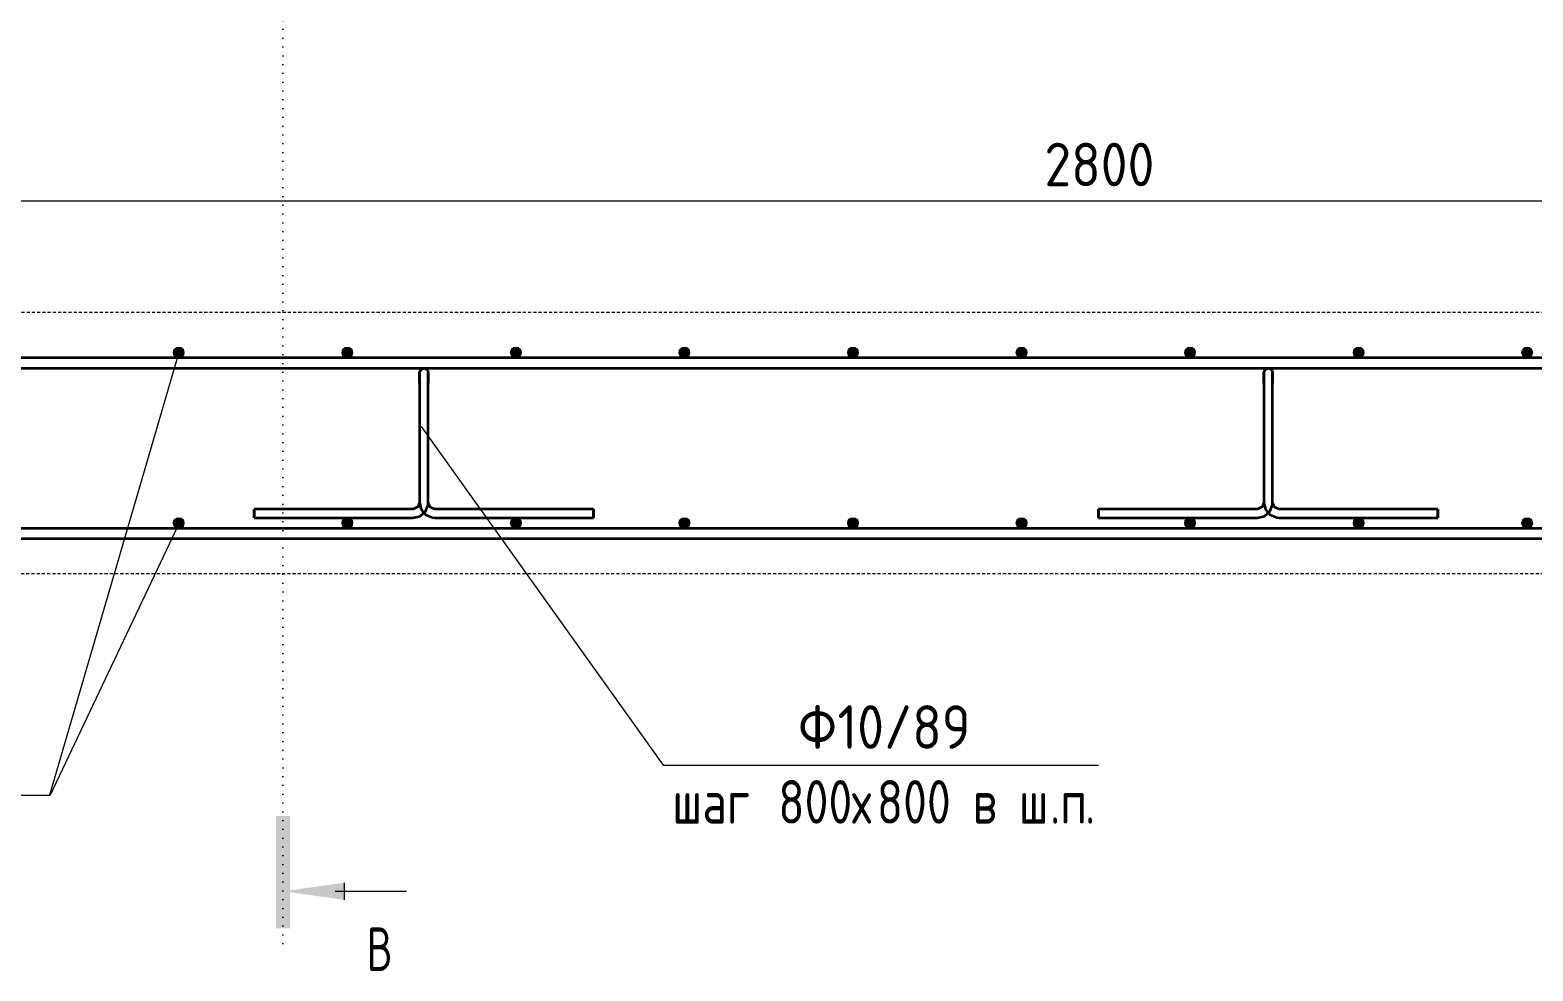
# Model space of a CAD drawing. Header units: millimetres. Extents: x -35709 to -15218, y -2926 to 78616.
# Drawn here: x -24990 to -23263, y -2747 to -1666 of the extents above; entities that cross this region are included whole.
import ezdxf

# ---------------------------------------------------------------- set-up
doc = ezdxf.new("R2010")
doc.units = ezdxf.units.MM
doc.linetypes.add('01 Штриховая _4 мм_', pattern=[6, 3.5, -2.5])
doc.linetypes.add('04 Пунктир 10мм', pattern=[10, 0, -10])
for name, color, linetype, lineweight in [('AA_Dim', 7, 'Continuous', 9), ('AA_Dim-20', 7, 'Continuous', 9), ('AA_Razrez', 7, 'Continuous', 9), ('AA_Vinoska', 7, 'Continuous', 9), ('KR_Armatura', 7, 'Continuous', 20), ('KR_Armatura_Tonkie', 7, 'Continuous', 20)]:
    doc.layers.add(name, color=color, linetype=linetype, lineweight=lineweight)
doc.layers.add('KR_Fundament', color=7, linetype='Continuous', lineweight=20, true_color=0x804000)
doc.styles.add('ISOCPEUR', font='isocpeur.TTF', dxfattribs={"width": 0.7, "height": 50})
doc.styles.add('ISOCPEUR_1', font='isocpeur.TTF', dxfattribs={"width": 0.9, "height": 50})
doc.styles.add('ISOCPEUR_2', font='isocpeur.TTF', dxfattribs={"width": 0.8, "height": 50})
doc.dimstyles.new('00_Точн_3_знака__прозр_', dxfattribs={"dimscale": 304.8, "dimtxt": 50.137748, "dimasz": 0.111549, "dimexe": 0.098425, "dimexo": 0.065617, "dimgap": 0.006562, "dimtad": 1, "dimdec": 3, "dimrnd": 0.001, "dimdsep": 46, "dimtxsty": 'ISOCPEUR_1', "dimblk1": 'OBLIQUE', "dimblk2": 'OBLIQUE', "dimsah": 1, "dimcen": 0.09, "dimdle": 0.098425, "dimazin": 0, "dimtfac": 1, "dimtdec": 4, "dimtix": 1, "dimtmove": 0, "dimatfit": 3, "dimfxl": 1, "dimtvp": 1, "dimtolj": 1, "dimtzin": 0, "dimlwd": 18, "dimlwe": 18, "dimarcsym": 2})

# ---------------------------------------------------------------- blocks, each defined once
blk = doc.blocks.new('261_Лягушка _НесАрм_РабПлоск_ - 10 А240-3854957-А-А Арм')
at = {"layer": 'KR_Armatura_Tonkie', "lineweight": 35}
for p, q in [((30369.8, -2071.5), (30369.8, -2208.5)), ((30369.8, -2071.5), (30369.8, -2208.5)), ((30379.8, -2208.5), (30379.8, -2071.5)), ((30379.8, -2208.5), (30379.8, -2071.5)), ((30362.3, -2216), (30179.8, -2216)), ((30179.8, -2226), (30179.8, -2216)), ((30179.8, -2216), (30179.8, -2226)), ((30179.8, -2226), (30362.3, -2226)), ((30569.8, -2216), (30387.3, -2216)), ((30387.3, -2226), (30569.8, -2226)), ((30569.8, -2216), (30569.8, -2226)), ((30569.8, -2226), (30569.8, -2216))]:
    blk.add_line(p, q, dxfattribs=at)
at = {"layer": 'KR_Armatura_Tonkie', "lineweight": 35, "flags": 128}
for points in [[(30369.8, -2059), (30371.7, -2055.1), (30375.9, -2054.1), (30379.3, -2056.7), (30379.8, -2059)], [(30369.8, -2059), (30369.8, -2060.9), (30369.8, -2066.1), (30369.8, -2071.5)], [(30369.8, -2071.5), (30369.8, -2064.8), (30369.8, -2060.2), (30369.8, -2059)], [(30379.8, -2071.5), (30379.8, -2064.8), (30379.8, -2060.2), (30379.8, -2059)], [(30379.8, -2059), (30379.8, -2060.9), (30379.8, -2066.1), (30379.8, -2071.5)], [(30362.3, -2226), (30370.4, -2224.1), (30376.6, -2218.7), (30379.7, -2211), (30379.8, -2208.5)], [(30369.8, -2208.5), (30368, -2213.5), (30363.2, -2215.9), (30362.3, -2216)], [(30369.8, -2208.5), (30371.8, -2216.5), (30377.2, -2222.7), (30384.8, -2225.8), (30387.3, -2226)], [(30387.3, -2216), (30382.4, -2214.1), (30379.9, -2209.4), (30379.8, -2208.5)]]:
    blk.add_lwpolyline(points, dxfattribs=at)
blk = doc.blocks.new('Разрез - Номер узла_ спереди-394134-А-А Арм')
at = {"layer": 'AA_Razrez'}
for points in [[(30750.2, -2568.6), (30766.2, -2568.6), (30766.2, -2697.7), (30750.2, -2697.7)], [(30829, -2645.3), (30829, -2665.1), (30758.3, -2655.2)]]:
    blk.add_hatch(color=256, dxfattribs=at).paths.add_polyline_path(points)
for p, q in [((30818.3, -2655.2), (30900.2, -2655.2)), ((30829, -2665.1), (30829, -2645.3))]:
    blk.add_line(p, q, dxfattribs=at)
blk = doc.blocks.new('DIMBLOCK63-А-А Арм')
at = {"layer": 'AA_Dim-20', "color": 30, "lineweight": 18, "true_color": 0xff8000, "transparency": 16777216}
for p, q in [((-25162, -1866.3), (-25162, -1832.2)), ((-22362, -1866.3), (-22362, -1832.2)), ((-22362, -1862.2), (-25162, -1862.2)), ((-25162, -1862.2), (-25162, -1866.3)), ((-22362, -1862.2), (-22362, -1866.3))]:
    blk.add_line(p, q, dxfattribs=at)
at = {"layer": 'AA_Dim-20', "color": 30, "lineweight": 30, "true_color": 0xff8000, "transparency": 16777216}
for p, q in [((-25162, -1862.2), (-25145, -1845.2)), ((-22362, -1862.2), (-22345, -1845.2)), ((-25162, -1862.2), (-25179, -1879.2)), ((-22362, -1862.2), (-22379, -1879.2))]:
    blk.add_line(p, q, dxfattribs=at)
at = {"layer": 'AA_Dim-20', "color": 0, "lineweight": 18, "transparency": 16777216, "insert": (-23824.4, -1795.1), "char_height": 50, "width": 149.846, "attachment_point": 1, "line_spacing_factor": 1.135194, "style": 'ISOCPEUR_1'}
blk.add_mtext('2800', dxfattribs=at)
blk = doc.blocks.new('_Oblique')
at = {"color": 0, "linetype": 'ByBlock', "lineweight": -2}
blk.add_line((-0.5, -0.5), (0.5, 0.5), dxfattribs=at)
blk = doc.blocks.new('042_М_Арматуры - Диам длина поз _ Комментарий полка 25-3827468-А-А Арм')
at = {"layer": 'AA_Vinoska'}
blk.add_line((30975.1, -429.9), (31475.1, -429.9), dxfattribs=at)
blk = doc.blocks.new('042_М_Арматуры - Диам длина поз _ Комментарий-2260297-А-А Арм')
at = {"layer": 'AA_Vinoska'}
blk.add_line((34200.8, -2510.4), (34480.8, -2510.4), dxfattribs=at)

msp = doc.modelspace()

# ---------------------------------------------------------------- hatches: boundary and pattern name
at = {"layer": 'KR_Armatura'}
h = msp.add_hatch(color=256, dxfattribs=at)
edge = h.paths.add_edge_path()
edge.add_arc((-24818.8024, -2036), 6, 0, 360)
for points in [[(-24821.8024, -2041.1962), (-24815.8024, -2041.1962), (-24812.8024, -2036), (-24815.8024, -2030.8038), (-24821.8024, -2030.8038), (-24824.8024, -2036)], [(-24628.1728, -2041.1962), (-24622.1728, -2041.1962), (-24619.1728, -2036), (-24622.1728, -2030.8038), (-24628.1728, -2030.8038), (-24631.1728, -2036)], [(-24434.5431, -2041.1962), (-24428.5431, -2041.1962), (-24425.5431, -2036), (-24428.5431, -2030.8038), (-24434.5431, -2030.8038), (-24437.5431, -2036)], [(-24240.9135, -2041.1962), (-24234.9135, -2041.1962), (-24231.9135, -2036), (-24234.9135, -2030.8038), (-24240.9135, -2030.8038), (-24243.9135, -2036)], [(-24047.2839, -2041.1962), (-24041.2839, -2041.1962), (-24038.2839, -2036), (-24041.2839, -2030.8038), (-24047.2839, -2030.8038), (-24050.2839, -2036)], [(-23853.6542, -2041.1962), (-23847.6542, -2041.1962), (-23844.6542, -2036), (-23847.6542, -2030.8038), (-23853.6542, -2030.8038), (-23856.6542, -2036)], [(-23660.0246, -2041.1962), (-23654.0246, -2041.1962), (-23651.0246, -2036), (-23654.0246, -2030.8038), (-23660.0246, -2030.8038), (-23663.0246, -2036)], [(-23466.395, -2041.1962), (-23460.395, -2041.1962), (-23457.395, -2036), (-23460.395, -2030.8038), (-23466.395, -2030.8038), (-23469.395, -2036)], [(-23272.7653, -2041.1962), (-23266.7653, -2041.1962), (-23263.7653, -2036), (-23266.7653, -2030.8038), (-23272.7653, -2030.8038), (-23275.7653, -2036)], [(-24821.8024, -2237.1962), (-24815.8024, -2237.1962), (-24812.8024, -2232), (-24815.8024, -2226.8038), (-24821.8024, -2226.8038), (-24824.8024, -2232)], [(-24628.1728, -2237.1962), (-24622.1728, -2237.1962), (-24619.1728, -2232), (-24622.1728, -2226.8038), (-24628.1728, -2226.8038), (-24631.1728, -2232)], [(-24434.5431, -2237.1962), (-24428.5431, -2237.1962), (-24425.5431, -2232), (-24428.5431, -2226.8038), (-24434.5431, -2226.8038), (-24437.5431, -2232)], [(-24240.9135, -2237.1962), (-24234.9135, -2237.1962), (-24231.9135, -2232), (-24234.9135, -2226.8038), (-24240.9135, -2226.8038), (-24243.9135, -2232)], [(-24047.2839, -2237.1962), (-24041.2839, -2237.1962), (-24038.2839, -2232), (-24041.2839, -2226.8038), (-24047.2839, -2226.8038), (-24050.2839, -2232)], [(-23853.6542, -2237.1962), (-23847.6542, -2237.1962), (-23844.6542, -2232), (-23847.6542, -2226.8038), (-23853.6542, -2226.8038), (-23856.6542, -2232)], [(-23660.0246, -2237.1962), (-23654.0246, -2237.1962), (-23651.0246, -2232), (-23654.0246, -2226.8038), (-23660.0246, -2226.8038), (-23663.0246, -2232)], [(-23466.395, -2237.1962), (-23460.395, -2237.1962), (-23457.395, -2232), (-23460.395, -2226.8038), (-23466.395, -2226.8038), (-23469.395, -2232)], [(-23272.7653, -2237.1962), (-23266.7653, -2237.1962), (-23263.7653, -2232), (-23266.7653, -2226.8038), (-23272.7653, -2226.8038), (-23275.7653, -2232)]]:
    msp.add_hatch(color=256, dxfattribs=at).paths.add_polyline_path(points)
h = msp.add_hatch(color=256, dxfattribs=at)
edge = h.paths.add_edge_path()
edge.add_arc((-24625.1728, -2036), 6, 0, 360)
h = msp.add_hatch(color=256, dxfattribs=at)
edge = h.paths.add_edge_path()
edge.add_arc((-24431.5431, -2036), 6, 0, 360)
h = msp.add_hatch(color=256, dxfattribs=at)
edge = h.paths.add_edge_path()
edge.add_arc((-24237.9135, -2036), 6, 0, 360)
h = msp.add_hatch(color=256, dxfattribs=at)
edge = h.paths.add_edge_path()
edge.add_arc((-24044.2839, -2036), 6, 0, 360)
h = msp.add_hatch(color=256, dxfattribs=at)
edge = h.paths.add_edge_path()
edge.add_arc((-23850.6542, -2036), 6, 0, 360)
h = msp.add_hatch(color=256, dxfattribs=at)
edge = h.paths.add_edge_path()
edge.add_arc((-23657.0246, -2036), 6, 0, 360)
h = msp.add_hatch(color=256, dxfattribs=at)
edge = h.paths.add_edge_path()
edge.add_arc((-23463.395, -2036), 6, 0, 360)
h = msp.add_hatch(color=256, dxfattribs=at)
edge = h.paths.add_edge_path()
edge.add_arc((-23269.7653, -2036), 6, 0, 360)
h = msp.add_hatch(color=256, dxfattribs=at)
edge = h.paths.add_edge_path()
edge.add_arc((-24818.8024, -2232), 6, 0, 360)
h = msp.add_hatch(color=256, dxfattribs=at)
edge = h.paths.add_edge_path()
edge.add_arc((-24625.1728, -2232), 6, 0, 360)
h = msp.add_hatch(color=256, dxfattribs=at)
edge = h.paths.add_edge_path()
edge.add_arc((-24431.5431, -2232), 6, 0, 360)
h = msp.add_hatch(color=256, dxfattribs=at)
edge = h.paths.add_edge_path()
edge.add_arc((-24237.9135, -2232), 6, 0, 360)
h = msp.add_hatch(color=256, dxfattribs=at)
edge = h.paths.add_edge_path()
edge.add_arc((-24044.2839, -2232), 6, 0, 360)
h = msp.add_hatch(color=256, dxfattribs=at)
edge = h.paths.add_edge_path()
edge.add_arc((-23850.6542, -2232), 6, 0, 360)
h = msp.add_hatch(color=256, dxfattribs=at)
edge = h.paths.add_edge_path()
edge.add_arc((-23657.0246, -2232), 6, 0, 360)
h = msp.add_hatch(color=256, dxfattribs=at)
edge = h.paths.add_edge_path()
edge.add_arc((-23463.395, -2232), 6, 0, 360)
h = msp.add_hatch(color=256, dxfattribs=at)
edge = h.paths.add_edge_path()
edge.add_arc((-23269.7653, -2232), 6, 0, 360)

# ---------------------------------------------------------------- linework, layer by layer
at = {"layer": 'AA_Razrez', "color": 7, "linetype": '04 Пунктир 10мм', "true_color": 0xffffff}
msp.add_line((-24699.1252, -2715.2025), (-24699.1252, 404.4607), dxfattribs=at)
at = {"layer": 'AA_Vinoska'}
for p, q in [((-24818.8951, -2036), (-24967.3298, -2544.7967)), ((-24540.2993, -2121.2192), (-24262.2092, -2510.4482)), ((-24819.1441, -2233.8103), (-24966.5726, -2544.7967)), ((-24967.3298, -2544.7967), (-24966.5726, -2544.7967))]:
    msp.add_line(p, q, dxfattribs=at)
at = {"layer": 'KR_Armatura'}
for p, q in [((-24821.8024, -2030.8038), (-24824.8024, -2036)), ((-24824.8024, -2036), (-24821.8024, -2041.1962)), ((-24815.8024, -2030.8038), (-24821.8024, -2030.8038)), ((-24812.8024, -2036), (-24815.8024, -2030.8038)), ((-24815.8024, -2041.1962), (-24812.8024, -2036)), ((-24628.1728, -2030.8038), (-24631.1728, -2036)), ((-24631.1728, -2036), (-24628.1728, -2041.1962)), ((-24622.1728, -2030.8038), (-24628.1728, -2030.8038)), ((-24619.1728, -2036), (-24622.1728, -2030.8038)), ((-24622.1728, -2041.1962), (-24619.1728, -2036)), ((-24434.5431, -2030.8038), (-24437.5431, -2036)), ((-24437.5431, -2036), (-24434.5431, -2041.1962)), ((-24428.5431, -2030.8038), (-24434.5431, -2030.8038)), ((-24425.5431, -2036), (-24428.5431, -2030.8038)), ((-24428.5431, -2041.1962), (-24425.5431, -2036)), ((-24240.9135, -2030.8038), (-24243.9135, -2036)), ((-24243.9135, -2036), (-24240.9135, -2041.1962)), ((-24234.9135, -2030.8038), (-24240.9135, -2030.8038)), ((-24231.9135, -2036), (-24234.9135, -2030.8038)), ((-24234.9135, -2041.1962), (-24231.9135, -2036)), ((-24047.2839, -2030.8038), (-24050.2839, -2036)), ((-24050.2839, -2036), (-24047.2839, -2041.1962)), ((-24041.2839, -2030.8038), (-24047.2839, -2030.8038)), ((-24038.2839, -2036), (-24041.2839, -2030.8038)), ((-24041.2839, -2041.1962), (-24038.2839, -2036)), ((-23853.6542, -2030.8038), (-23856.6542, -2036)), ((-23856.6542, -2036), (-23853.6542, -2041.1962)), ((-23847.6542, -2030.8038), (-23853.6542, -2030.8038)), ((-23844.6542, -2036), (-23847.6542, -2030.8038)), ((-23847.6542, -2041.1962), (-23844.6542, -2036)), ((-23660.0246, -2030.8038), (-23663.0246, -2036)), ((-23663.0246, -2036), (-23660.0246, -2041.1962)), ((-23654.0246, -2030.8038), (-23660.0246, -2030.8038)), ((-23651.0246, -2036), (-23654.0246, -2030.8038)), ((-23654.0246, -2041.1962), (-23651.0246, -2036)), ((-23466.395, -2030.8038), (-23469.395, -2036)), ((-23469.395, -2036), (-23466.395, -2041.1962)), ((-23460.395, -2030.8038), (-23466.395, -2030.8038)), ((-23457.395, -2036), (-23460.395, -2030.8038)), ((-23460.395, -2041.1962), (-23457.395, -2036)), ((-23272.7653, -2030.8038), (-23275.7653, -2036)), ((-23275.7653, -2036), (-23272.7653, -2041.1962)), ((-23266.7653, -2030.8038), (-23272.7653, -2030.8038)), ((-23263.7653, -2036), (-23266.7653, -2030.8038)), ((-23266.7653, -2041.1962), (-23263.7653, -2036)), ((-24821.8024, -2041.1962), (-24815.8024, -2041.1962)), ((-24628.1728, -2041.1962), (-24622.1728, -2041.1962)), ((-24434.5431, -2041.1962), (-24428.5431, -2041.1962)), ((-24240.9135, -2041.1962), (-24234.9135, -2041.1962)), ((-24047.2839, -2041.1962), (-24041.2839, -2041.1962)), ((-23853.6542, -2041.1962), (-23847.6542, -2041.1962)), ((-23660.0246, -2041.1962), (-23654.0246, -2041.1962)), ((-23466.395, -2041.1962), (-23460.395, -2041.1962)), ((-23272.7653, -2041.1962), (-23266.7653, -2041.1962)), ((-24821.8024, -2226.8038), (-24824.8024, -2232)), ((-24815.8024, -2226.8038), (-24821.8024, -2226.8038)), ((-24812.8024, -2232), (-24815.8024, -2226.8038)), ((-24628.1728, -2226.8038), (-24631.1728, -2232)), ((-24622.1728, -2226.8038), (-24628.1728, -2226.8038)), ((-24619.1728, -2232), (-24622.1728, -2226.8038)), ((-24434.5431, -2226.8038), (-24437.5431, -2232)), ((-24428.5431, -2226.8038), (-24434.5431, -2226.8038)), ((-24425.5431, -2232), (-24428.5431, -2226.8038)), ((-24240.9135, -2226.8038), (-24243.9135, -2232)), ((-24234.9135, -2226.8038), (-24240.9135, -2226.8038)), ((-24231.9135, -2232), (-24234.9135, -2226.8038)), ((-24047.2839, -2226.8038), (-24050.2839, -2232)), ((-24041.2839, -2226.8038), (-24047.2839, -2226.8038)), ((-24038.2839, -2232), (-24041.2839, -2226.8038)), ((-23853.6542, -2226.8038), (-23856.6542, -2232)), ((-23847.6542, -2226.8038), (-23853.6542, -2226.8038)), ((-23844.6542, -2232), (-23847.6542, -2226.8038)), ((-23660.0246, -2226.8038), (-23663.0246, -2232)), ((-23654.0246, -2226.8038), (-23660.0246, -2226.8038)), ((-23651.0246, -2232), (-23654.0246, -2226.8038)), ((-23466.395, -2226.8038), (-23469.395, -2232)), ((-23460.395, -2226.8038), (-23466.395, -2226.8038)), ((-23457.395, -2232), (-23460.395, -2226.8038)), ((-23272.7653, -2226.8038), (-23275.7653, -2232)), ((-23266.7653, -2226.8038), (-23272.7653, -2226.8038)), ((-23263.7653, -2232), (-23266.7653, -2226.8038)), ((-24824.8024, -2232), (-24821.8024, -2237.1962)), ((-24821.8024, -2237.1962), (-24815.8024, -2237.1962)), ((-24815.8024, -2237.1962), (-24812.8024, -2232)), ((-24631.1728, -2232), (-24628.1728, -2237.1962)), ((-24628.1728, -2237.1962), (-24622.1728, -2237.1962)), ((-24622.1728, -2237.1962), (-24619.1728, -2232)), ((-24437.5431, -2232), (-24434.5431, -2237.1962)), ((-24434.5431, -2237.1962), (-24428.5431, -2237.1962)), ((-24428.5431, -2237.1962), (-24425.5431, -2232)), ((-24243.9135, -2232), (-24240.9135, -2237.1962)), ((-24240.9135, -2237.1962), (-24234.9135, -2237.1962)), ((-24234.9135, -2237.1962), (-24231.9135, -2232)), ((-24050.2839, -2232), (-24047.2839, -2237.1962)), ((-24047.2839, -2237.1962), (-24041.2839, -2237.1962)), ((-24041.2839, -2237.1962), (-24038.2839, -2232)), ((-23856.6542, -2232), (-23853.6542, -2237.1962)), ((-23853.6542, -2237.1962), (-23847.6542, -2237.1962)), ((-23847.6542, -2237.1962), (-23844.6542, -2232)), ((-23663.0246, -2232), (-23660.0246, -2237.1962)), ((-23660.0246, -2237.1962), (-23654.0246, -2237.1962)), ((-23654.0246, -2237.1962), (-23651.0246, -2232)), ((-23469.395, -2232), (-23466.395, -2237.1962)), ((-23466.395, -2237.1962), (-23460.395, -2237.1962)), ((-23460.395, -2237.1962), (-23457.395, -2232)), ((-23275.7653, -2232), (-23272.7653, -2237.1962)), ((-23272.7653, -2237.1962), (-23266.7653, -2237.1962)), ((-23266.7653, -2237.1962), (-23263.7653, -2232))]:
    msp.add_line(p, q, dxfattribs=at)
for centre in [(-24818.8024, -2036), (-24625.1728, -2036), (-24431.5431, -2036), (-24237.9135, -2036), (-24044.2839, -2036), (-23850.6542, -2036), (-23657.0246, -2036), (-23463.395, -2036), (-23269.7653, -2036), (-24818.8024, -2232), (-24625.1728, -2232), (-24431.5431, -2232), (-24237.9135, -2232), (-24044.2839, -2232), (-23850.6542, -2232), (-23657.0246, -2232), (-23463.395, -2232), (-23269.7653, -2232)]:
    msp.add_circle(centre, 6, dxfattribs=at)
at = {"layer": 'KR_Armatura_Tonkie', "lineweight": 35}
for p, q in [((-27341.9876, -2042), (-22101.9876, -2042)), ((-27341.9876, -2054), (-22101.9876, -2054)), ((-27341.9876, -2238), (-22101.9876, -2238)), ((-27341.9876, -2250), (-22101.9876, -2250))]:
    msp.add_line(p, q, dxfattribs=at)
at = {"layer": 'KR_Fundament', "linetype": '01 Штриховая _4 мм_'}
for p, q in [((-22361.9876, -1990), (-25161.9876, -1990)), ((-27381.9876, -2290), (-22061.9876, -2290))]:
    msp.add_line(p, q, dxfattribs=at)

# ---------------------------------------------------------------- block references
at = {"layer": 'AA_Razrez'}
msp.add_blockref('Разрез - Номер узла_ спереди-394134-А-А Арм', (-55457.4168, 0), dxfattribs=at)
at = {"layer": 'AA_Vinoska'}
for name, p in [('042_М_Арматуры - Диам длина поз _ Комментарий полка 25-3827468-А-А Арм', (-55237.2888, -2080.5606)), ('042_М_Арматуры - Диам длина поз _ Комментарий-2260297-А-А Арм', (-59447.3494, -34.3485))]:
    msp.add_blockref(name, p, dxfattribs=at)
at = {"layer": 'KR_Armatura_Tonkie', "lineweight": 35}
for p in [(-54912.0492, 0), (-53942.0492, 0)]:
    msp.add_blockref('261_Лягушка _НесАрм_РабПлоск_ - 10 А240-3854957-А-А Арм', p, dxfattribs=at)

# ---------------------------------------------------------------- texts
at = {"layer": 'AA_Razrez', "insert": (-24602.8078, -2696.7072), "char_height": 50, "width": 33.670875, "attachment_point": 1, "style": 'ISOCPEUR'}
msp.add_mtext('\\fISOCPEUR|b0|i0|c204|p34|;\\W.7;В', dxfattribs=at)
at = {"layer": 'AA_Vinoska', "char_height": 50, "attachment_point": 1}
for s, insert, width, style in [('\\fISOCPEUR|b0|i0|c204|p34|;\\W.9;Ф', (-24107.2364, -2441.4432), 54.835425, 'ISOCPEUR_1'), ('10/89', (-24061.9927, -2441.4432), 183.265762, 'ISOCPEUR_1'), (' 800', (-24155.5481, -2527.4243), 133.4008, 'ISOCPEUR_2'), ('800 ', (-24016.9064, -2527.4243), 133.4008, 'ISOCPEUR_2'), ('\\fISOCPEUR|b0|i0|c204|p34|;\\W.8; ', (-23878.2647, -2527.4243), 29.5021, 'ISOCPEUR_2'), ('шаг', (-24251.8564, -2527.4243), 116.7257, 'ISOCPEUR_2'), ('\\fISOCPEUR|b0|i0|c204|p34|;\\W.8;х', (-24045.4814, -2527.4243), 34.6329, 'ISOCPEUR_2'), ('\\fISOCPEUR|b0|i0|c204|p34|;\\W.8;в', (-23906.8397, -2527.4243), 34.6329, 'ISOCPEUR_2'), ('\\fISOCPEUR|b0|i0|c204|p34|;\\W.8;ш', (-23853.9231, -2527.4243), 43.6118, 'ISOCPEUR_2'), ('\\fISOCPEUR|b0|i0|c204|p34|;\\W.8;п', (-23806.2981, -2527.4243), 34.6329, 'ISOCPEUR_2'), ('\\fISOCPEUR|b0|i0|c204|p34|;\\W.8;.', (-23817.9397, -2527.4243), 14.1097, 'ISOCPEUR_2'), ('\\fISOCPEUR|b0|i0|c204|p34|;\\W.8;.', (-23777.7231, -2527.4243), 14.1097, 'ISOCPEUR_2')]:
    msp.add_mtext(s, dxfattribs=dict(at, insert=insert, width=width, style=style))

# ---------------------------------------------------------------- dimensions: what is measured, and where the dimension line sits
at = {"layer": 'AA_Dim', "color": 30, "lineweight": 18, "true_color": 0xff8000}
dim = msp.add_linear_dim(base=(-25161.9876, -1862.2247), p1=(-22361.9876, -1886.2663), p2=(-25161.9876, -1886.2663), dimstyle='00_Точн_3_знака__прозр_', override={"dimpost": '<>', "dimfxl": 2800}, dxfattribs=at)
dim.commit()
dim.dimension.update_dxf_attribs({"geometry": 'DIMBLOCK63-А-А Арм', "text_midpoint": (-23761.9876, -1835.2247)})

doc.saveas('drawing.dxf')
